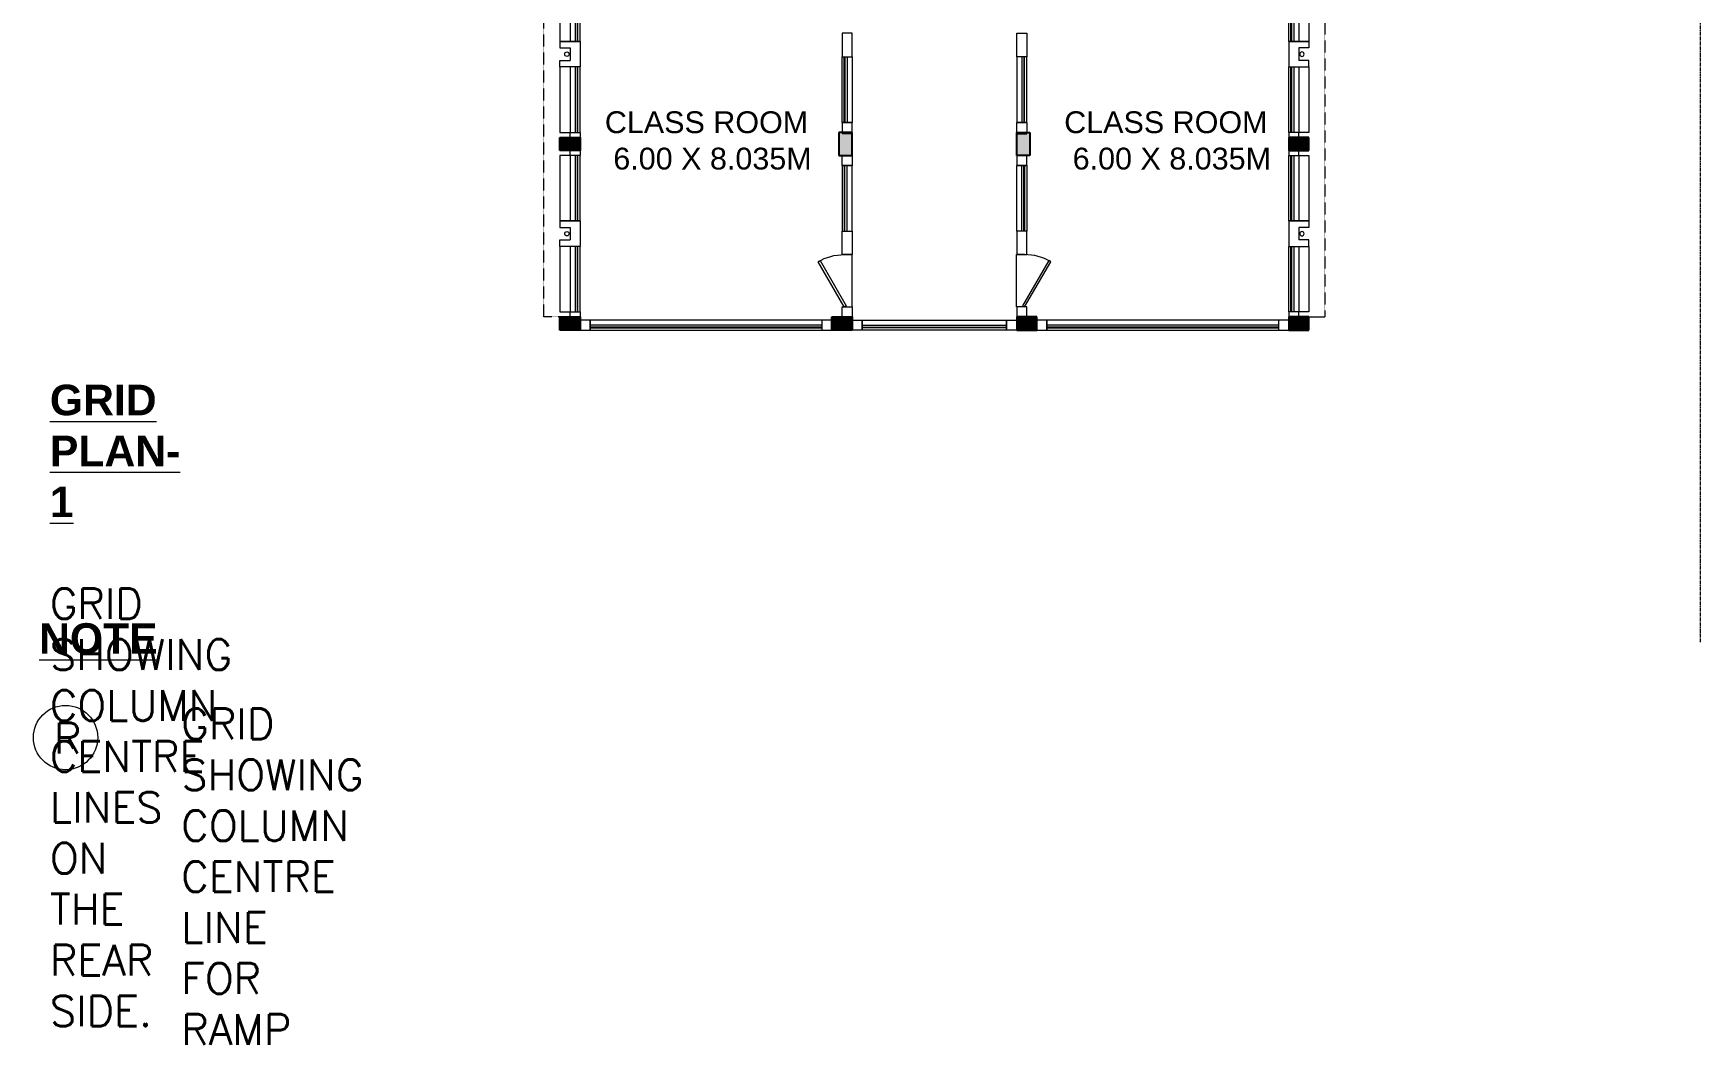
# Model space of a CAD drawing. Header units: inches. Extents: x 719368 to 6315912, y -2624014 to 446967.
# Drawn here: x 5440244 to 5478430, y -2023238 to -2000061 of the extents above; entities that cross this region are included whole.
import ezdxf
from ezdxf.lldxf.tags import DXFTag

# ---------------------------------------------------------------- set-up
doc = ezdxf.new("R2010")
doc.units = ezdxf.units.IN
doc.header["$LTSCALE"] = 20
doc.header["$MEASUREMENT"] = 0
for name, pattern in [('CENTER', [2, 1.25, -0.25, 0.25, -0.25]), ('CENTER2', [1.125, 0.75, -0.125, 0.125, -0.125]), ('DASHED2', [0.375, 0.25, -0.125])]:
    doc.linetypes.add(name, pattern=pattern)
doc.layers.get('0').update_dxf_attribs({"color": 51, "lineweight": 30})
for name, color, linetype, lineweight in [('CLL LEV.', 252, 'Continuous', 18), ('COLUMN', 2, 'Continuous', 25), ('DOOR', 43, 'Continuous', 13), ('FIXTURE', 15, 'DASHDOT', 9), ('GRID', 202, 'CENTER', 5), ('PROJ.', 30, 'DASHED2', 13), ('Text', 7, 'Continuous', 15), ('Ventilator', 6, 'DASHED', 20), ('WALL', 1, 'Continuous', 18), ('window', 71, 'Continuous', 18), ('Window-Wall', 7, 'Continuous', 20)]:
    doc.layers.add(name, color=color, linetype=linetype, lineweight=lineweight)
doc.styles.add('L120', font='simplex.shx', dxfattribs={"height": 1})
doc.styles.add('Tabrej', font='romans.shx')
tags = doc.linetypes.add('DASHDOT', pattern=[1, 0.5, -0.25, 0, -0.25]).pattern_tags.tags
tags[10:11] = [DXFTag(74, 4), DXFTag(75, 0), DXFTag(340, '0'), DXFTag(46, 1.0), DXFTag(50, 0.0), DXFTag(44, 0.0), DXFTag(45, 0.0)]
tags[8:9] = [DXFTag(74, 4), DXFTag(75, 0), DXFTag(340, '0'), DXFTag(46, 1.0), DXFTag(50, 0.0), DXFTag(44, 0.0), DXFTag(45, 0.0)]
tags[6:7] = [DXFTag(74, 4), DXFTag(75, 0), DXFTag(340, '0'), DXFTag(46, 1.0), DXFTag(50, 0.0), DXFTag(44, 0.0), DXFTag(45, 0.0)]
tags[4:5] = [DXFTag(74, 4), DXFTag(75, 0), DXFTag(340, '0'), DXFTag(46, 1.0), DXFTag(50, 0.0), DXFTag(44, 0.0), DXFTag(45, 0.0)]
tags = doc.linetypes.add('DASHED', pattern=[0.75, 0.5, -0.25]).pattern_tags.tags
tags[6:7] = [DXFTag(74, 4), DXFTag(75, 0), DXFTag(340, '0'), DXFTag(46, 1.0), DXFTag(50, 0.0), DXFTag(44, 0.0), DXFTag(45, 0.0)]
tags[4:5] = [DXFTag(74, 4), DXFTag(75, 0), DXFTag(340, '0'), DXFTag(46, 1.0), DXFTag(50, 0.0), DXFTag(44, 0.0), DXFTag(45, 0.0)]

# ---------------------------------------------------------------- blocks, each defined once
blk = doc.blocks.new('VENTILATOR')
at = {"layer": 'Ventilator', "ltscale": 0.02}
for p, q in [((-0.18, -1.5), (-0.18, 0)), ((-0.165, 0), (-0.165, -1.5))]:
    blk.add_line(p, q, dxfattribs=at)
at = {"layer": 'Window-Wall'}
for p, q in [((-0.23, 0), (0, 0)), ((-0.23, -1.5), (-0.23, 0)), ((-0.115, 0), (-0.115, -1.5)), ((0, 0), (0, -1.5)), ((-0.23, -1.5), (0, -1.5))]:
    blk.add_line(p, q, dxfattribs=at)
blk = doc.blocks.new('C3')
at = {"layer": 'COLUMN'}
h = blk.add_hatch(color=7, dxfattribs=at)
h.dxf.hatch_style = 1
h.paths.add_polyline_path([(0.3, 0), (0, 0), (0, -0.53), (0.3, -0.53)])
for p, q in [((0, 0), (0, -0.53)), ((0.3, 0), (0, 0)), ((0.3, -0.53), (0.3, 0)), ((0, -0.53), (0.3, -0.53))]:
    blk.add_line(p, q, dxfattribs=at)
blk = doc.blocks.new('1.5 M Window')
at = {"layer": 'CLL LEV.'}
for p, q in [((-0.23, 0), (-0.46, 0)), ((-0.46, 0), (-0.46, -1.5)), ((-0.46, -1.5), (-0.23, -1.5))]:
    blk.add_line(p, q, dxfattribs=at)
at = {"layer": 'window'}
for p, q in [((-0.065, 0), (-0.065, -1.5)), ((-0.05, -1.5), (-0.05, 0))]:
    blk.add_line(p, q, dxfattribs=at)
at = {"layer": 'Window-Wall'}
for p, q in [((0, 0), (-0.23, 0)), ((-0.23, 0), (-0.23, -1.5)), ((-0.115, 0), (-0.115, -1.5)), ((0, -1.5), (0, 0)), ((-0.23, -1.5), (0, -1.5))]:
    blk.add_line(p, q, dxfattribs=at)
blk = doc.blocks.new('New Shaft')
at = {"layer": 'FIXTURE'}
blk.add_circle((0.327, -0.302), 0.05, dxfattribs=at)
at = {"layer": 'WALL'}
for p, q in [((0.035, 0), (0.62, 0)), ((0.035, 0), (0.035, -0.46)), ((0.185, -0.46), (0.185, -0.23)), ((0.185, -0.23), (0.47, -0.23)), ((0.47, -0.46), (0.47, -0.23)), ((0.62, 0), (0.62, -0.46)), ((0.035, -0.46), (0.185, -0.46)), ((0.62, -0.46), (0.47, -0.46))]:
    blk.add_line(p, q, dxfattribs=at)
blk = doc.blocks.new('*U81')
for p, q in [((0, 0), (0, 6)), ((40, 0), (40, 6))]:
    blk.add_line(p, q)
blk.add_lwpolyline([(0, 0), (34.6, -20), (35.5, -18.5), (0.9, 1.5)], close=True)
blk.add_arc((0, 0), 40, 330, 360)
blk = doc.blocks.new('New Doors')
at = {"layer": 'DOOR'}
blk.add_line((0, 0.18), (1.199, 0.18), dxfattribs=at)
at = {"layer": 'DOOR', "xscale": 0.0299845412869386, "yscale": 0.0299845412869386, "zscale": 0.0299845412869386}
blk.add_blockref('*U81', (0, 0), dxfattribs=at)
blk = doc.blocks.new('CU')
at = {"layer": 'WALL', "linetype": 'CENTER2'}
h = blk.add_hatch(color=256, dxfattribs=at)
h.dxf.hatch_style = 1
h.paths.add_polyline_path([(0, 0.035), (0, -0.265), (0.46, -0.265), (0.46, 0.035)])
at = {"layer": 'COLUMN', "linetype": 'CENTER2'}
blk.add_lwpolyline([(0, 0.035), (0, -0.265), (0.46, -0.265), (0.46, 0.035), (0, 0.035)], dxfattribs=at)

msp = doc.modelspace()

# ---------------------------------------------------------------- linework, layer by layer
at = {"layer": 'GRID', "color": 190, "ltscale": 3}
msp.add_line((5478429.9503, -2014013.1905), (5478429.9503, -1965470.8594), dxfattribs=at)
at = {"layer": 'PROJ.'}
for p, q in [((5451934.9504, -2006561.7863), (5451934.9504, -1990516.7863)), ((5469824.9488, -1992601.7863), (5469824.9488, -2006561.7863)), ((5452534.9504, -2006561.7863), (5451934.9504, -2006561.7863))]:
    msp.add_line(p, q, dxfattribs=at)
at = {"layer": 'PROJ.', "ltscale": 0.05}
msp.add_line((5469224.9715, -2006561.7863), (5469824.9488, -2006561.7863), dxfattribs=at)
at = {"layer": 'Text'}
msp.add_circle((5440981.0545, -2016199.7877), 737.2117, dxfattribs=at)
at = {"layer": 'WALL'}
for p, q in [((5458994.9278, -2002366.7863), (5458764.9278, -2002366.7863)), ((5462764.9715, -2002366.7863), (5462994.9715, -2002366.7863))]:
    msp.add_line(p, q, dxfattribs=at)
for points in [[(5458995.1448, -2000061.168), (5458764.9504, -2000061.168), (5458764.9504, -2000601.7863), (5458995.1448, -2000601.7863)], [(5462764.7544, -2000061.168), (5462994.9488, -2000061.168), (5462994.9488, -2000601.7863), (5462764.7544, -2000601.7863)], [(5458995.1448, -2005132.4047), (5458764.9504, -2005132.4047), (5458764.9504, -2004591.7863), (5458995.1448, -2004591.7863)], [(5462764.7544, -2005132.4047), (5462994.9488, -2005132.4047), (5462994.9488, -2004591.7863), (5462764.7544, -2004591.7863)]]:
    msp.add_lwpolyline(points, close=True, dxfattribs=at)
for points in [[(5452534.9504, -2002331.7863), (5452764.9504, -2002331.7863), (5452764.9504, -2002446.7863), (5452534.9504, -2002446.7863), (5452534.9504, -2002331.7863)], [(5458994.9504, -2002101.7863), (5458764.9504, -2002101.7863), (5458764.9504, -2002331.7863), (5458994.9504, -2002331.7863), (5458994.9504, -2002101.7863)], [(5462764.9488, -2002101.7863), (5462994.9488, -2002101.7863), (5462994.9488, -2002331.7863), (5462764.9488, -2002331.7863), (5462764.9488, -2002101.7863)], [(5469224.9488, -2002331.7863), (5468994.9488, -2002331.7863), (5468994.9488, -2002446.7863), (5469224.9488, -2002446.7863), (5469224.9488, -2002331.7863)], [(5452534.9504, -2002746.7863), (5452764.9504, -2002746.7863), (5452764.9504, -2002861.7863), (5452534.9504, -2002861.7863), (5452534.9504, -2002746.7863)], [(5469224.9488, -2002746.7863), (5468994.9488, -2002746.7863), (5468994.9488, -2002861.7863), (5469224.9488, -2002861.7863), (5469224.9488, -2002746.7863)], [(5458994.9504, -2003091.7863), (5458764.9504, -2003091.7863), (5458764.9504, -2002861.7863), (5458994.9504, -2002861.7863), (5458994.9504, -2003091.7863)], [(5462764.9488, -2003091.7863), (5462994.9488, -2003091.7863), (5462994.9488, -2002861.7863), (5462764.9488, -2002861.7863), (5462764.9488, -2003091.7863)], [(5452534.9278, -2006446.7863), (5452764.9278, -2006446.7863), (5452764.9278, -2006561.7863), (5452534.9278, -2006561.7863), (5452534.9278, -2006446.7863)], [(5452534.9504, -2006446.7863), (5452764.9504, -2006446.7863), (5452764.9504, -2006561.7863), (5452534.9504, -2006561.7863), (5452534.9504, -2006446.7863)], [(5452764.9504, -2006861.7863), (5452994.9504, -2006861.7863), (5452994.9504, -2006631.7863), (5452764.9504, -2006631.7863), (5452764.9504, -2006861.7863)], [(5458304.9504, -2006861.7863), (5458534.9504, -2006861.7863), (5458534.9504, -2006631.7863), (5458304.9504, -2006631.7863), (5458304.9504, -2006861.7863)], [(5458994.9504, -2006561.7863), (5458764.9504, -2006561.7863), (5458764.9504, -2006331.7863), (5458994.9504, -2006331.7863), (5458994.9504, -2006561.7863)], [(5459224.9504, -2006861.7863), (5458994.9504, -2006861.7863), (5458994.9504, -2006631.7863), (5459224.9504, -2006631.7863), (5459224.9504, -2006861.7863)], [(5462764.9488, -2006861.7863), (5462534.9488, -2006861.7863), (5462534.9488, -2006631.7863), (5462764.9488, -2006631.7863), (5462764.9488, -2006861.7863)], [(5462764.9488, -2006561.7863), (5462994.9488, -2006561.7863), (5462994.9488, -2006331.7863), (5462764.9488, -2006331.7863), (5462764.9488, -2006561.7863)], [(5463224.9488, -2006861.7863), (5463454.9488, -2006861.7863), (5463454.9488, -2006631.7863), (5463224.9488, -2006631.7863), (5463224.9488, -2006861.7863)], [(5468764.9488, -2006861.7863), (5468994.9488, -2006861.7863), (5468994.9488, -2006631.7863), (5468764.9488, -2006631.7863), (5468764.9488, -2006861.7863)], [(5469224.9488, -2006446.7863), (5468994.9488, -2006446.7863), (5468994.9488, -2006561.7863), (5469224.9488, -2006561.7863), (5469224.9488, -2006446.7863)], [(5469224.9715, -2006446.7863), (5468994.9715, -2006446.7863), (5468994.9715, -2006561.7863), (5469224.9715, -2006561.7863), (5469224.9715, -2006446.7863)]]:
    msp.add_lwpolyline(points, dxfattribs=at)
at = {"layer": 'window'}
for p, q in [((5458304.9504, -2006796.7863), (5452994.9504, -2006796.7863)), ((5452994.9504, -2006811.7863), (5458304.9504, -2006811.7863)), ((5459224.9504, -2006796.7863), (5462534.9488, -2006796.7863)), ((5462534.9488, -2006811.7863), (5459224.9504, -2006811.7863)), ((5468764.9488, -2006796.7863), (5463454.9488, -2006796.7863)), ((5463454.9488, -2006811.7863), (5468764.9488, -2006811.7863))]:
    msp.add_line(p, q, dxfattribs=at)
at = {"layer": 'Window-Wall'}
for p, q in [((5458304.9504, -2006631.7863), (5452994.9504, -2006631.7863)), ((5452994.9504, -2006631.7863), (5452994.9504, -2006861.7863)), ((5459224.9504, -2006861.7863), (5459224.9504, -2006631.7863)), ((5459224.9504, -2006631.7863), (5462534.9488, -2006631.7863)), ((5462534.9488, -2006631.7863), (5462534.9488, -2006861.7863)), ((5468764.9488, -2006631.7863), (5463454.9488, -2006631.7863)), ((5463454.9488, -2006631.7863), (5463454.9488, -2006861.7863)), ((5458304.9504, -2006746.7863), (5452994.9504, -2006746.7863)), ((5452994.9504, -2006861.7863), (5458304.9504, -2006861.7863)), ((5459224.9504, -2006746.7863), (5462534.9488, -2006746.7863)), ((5462534.9488, -2006861.7863), (5459224.9504, -2006861.7863)), ((5468764.9488, -2006746.7863), (5463454.9488, -2006746.7863)), ((5463454.9488, -2006861.7863), (5468764.9488, -2006861.7863))]:
    msp.add_line(p, q, dxfattribs=at)

# ---------------------------------------------------------------- block references
at = {"layer": 'COLUMN', "linetype": 'CENTER2', "yscale": 1000, "zscale": 1000}
for p, xscale in [((5452764.9504, -2002481.7863), -1000), ((5468994.9488, -2002481.7863), 1000), ((5452764.9504, -2006596.7863), -1000), ((5458994.9504, -2006596.7863), -1000), ((5462764.9488, -2006596.7863), 1000), ((5468994.9488, -2006596.7863), 1000)]:
    msp.add_blockref('CU', p, dxfattribs=dict(at, xscale=xscale))
at = {"layer": 'COLUMN', "color": 5, "yscale": 1000, "zscale": 1000}
for p, xscale in [((5458694.9504, -2002331.7863), 1000), ((5463064.9488, -2002331.7863), -1000)]:
    msp.add_blockref('C3', p, dxfattribs=dict(at, xscale=xscale))
at = {"layer": 'WALL', "yscale": 1000, "zscale": 1000}
for name, p, xscale in [('1.5 M Window', (5452764.9504, -1998746.7863), 1000), ('1.5 M Window', (5468994.9488, -1998746.7863), -1000), ('1.5 M Window', (5452764.9504, -2000831.7863), 1000), ('VENTILATOR', (5458994.9504, -2000601.7863), 1000), ('VENTILATOR', (5462764.9488, -2000601.7863), -1000), ('1.5 M Window', (5468994.9488, -2000831.7863), -1000), ('1.5 M Window', (5452764.9504, -2002861.7863), 1000), ('1.5 M Window', (5468994.9488, -2002861.7863), -1000), ('1.5 M Window', (5452764.9504, -2004946.7863), 1000), ('1.5 M Window', (5468994.9488, -2004946.7863), -1000)]:
    msp.add_blockref(name, p, dxfattribs=dict(at, xscale=xscale))
for name, p, xscale, rotation in [('New Shaft', (5452764.9504, -2000211.7863), 1000, 270), ('New Shaft', (5468994.9488, -2000211.7863), -1000, 90), ('VENTILATOR', (5458994.9504, -2004591.7863), -1000, 180), ('VENTILATOR', (5462764.9488, -2004591.7863), 1000, 180), ('New Shaft', (5452764.9504, -2004326.7863), 1000, 270), ('New Shaft', (5468994.9488, -2004326.7863), -1000, 90), ('New Doors', (5458815.2376, -2006331.7863), -1000, 270), ('New Doors', (5462944.6617, -2006331.7863), 1000, 90)]:
    msp.add_blockref(name, p, dxfattribs=dict(at, xscale=xscale, rotation=rotation))

# ---------------------------------------------------------------- texts
at = {"layer": 'Text', "lineweight": 30, "char_height": 500, "width": 9930.81553, "attachment_point": 1, "style": 'L120'}
for insert in [(5453332.5931, -2001848.3299), (5463852.9151, -2001848.3299)]:
    msp.add_mtext('{\\fArial|b0|i0|c0|p34;CLASS ROOM\\P 6.00 X 8.035M}', dxfattribs=dict(at, insert=insert))
at = {"layer": 'Text', "char_height": 700, "attachment_point": 1, "style": 'Tabrej'}
for s, width, insert in [('{\\fArial|b1|i0|c0|p34;\\LGRID PLAN- 1\\P\\P}GRID SHOWING COLUMN CENTRE LINES ON THE REAR SIDE.', 19.779569, (5440622.9196, -2008113.6947)), ('{\\fArial|b1|i0|c0|p34;\\LNOTE}', 1.993005, (5440373.5444, -2013580.0673)), ('GRID SHOWING COLUMN CENTRE LINE  FOR RAMP', 18.000281, (5443632.8071, -2015536.1298)), ('R', 0.5, (5440715.4628, -2015862.0004))]:
    msp.add_mtext_dynamic_manual_height_columns(s, width=width, gutter_width=24, heights=[0], dxfattribs=dict(at, insert=insert))

doc.saveas('drawing.dxf')
